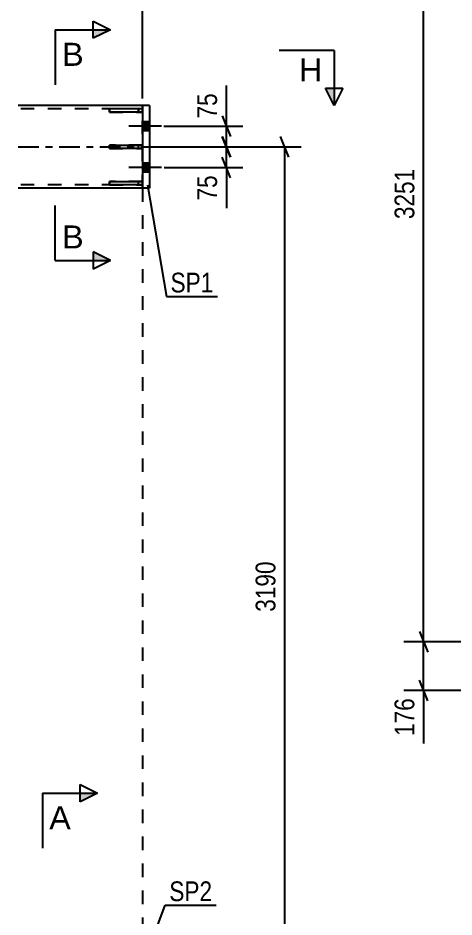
# Model space of a CAD drawing. Header units: millimetres. Extents: x -81 to 760, y -449 to 145.
# Drawn here: x 578.2 to 641.4, y -111.8 to 18.7 of the extents above; entities that cross this region are included whole.
import ezdxf

# ---------------------------------------------------------------- set-up
doc = ezdxf.new("R2010")
doc.units = ezdxf.units.MM
doc.linetypes.add('DXK_LINE_DOT2', pattern=[3.9198, 1.9599, -1.9599])
doc.linetypes.add('DXK_LINE_DOT3', pattern=[5.9187, 2.979, -0.9799, 0.9799, -0.9799])
doc.styles.add('Arial', font='ARIAL.TTF', dxfattribs={"height": 0.2})
doc.styles.add('Arial Narrow', font='ARIALN.TTF', dxfattribs={"height": 0.2})

# ---------------------------------------------------------------- blocks, each defined once
blk = doc.blocks.new('Part-389626899-6643 - 6530')
at = {"color": 2, "linetype": 'Continuous'}
for p, q in [((597.27, 6), (596.27, 6)), ((596.27, 6), (596.27, -6)), ((597.27, 6), (597.27, -6)), ((597.27, -6), (596.27, -6))]:
    blk.add_line(p, q, dxfattribs=at)
blk = doc.blocks.new('Part-389626899-6688 - 6530')
at = {"color": 2, "linetype": 'Continuous'}
for p, q in [((591.47, 0.24), (596.27, 0.24)), ((591.47, -0.24), (591.47, 0.24)), ((596.27, 0.24), (596.27, -0.24)), ((596.27, -0.24), (591.47, -0.24))]:
    blk.add_line(p, q, dxfattribs=at)
at = {"color": 7, "linetype": 'DXK_LINE_DOT2'}
blk.add_line((595.67, -0.24), (595.67, 0.24), dxfattribs=at)
blk = doc.blocks.new('Part-389626899-6689 - 6530')
at = {"color": 2, "linetype": 'Continuous'}
for p, q in [((596.27, 5.5), (591.47, 5.5)), ((591.47, 5.02), (591.47, 5.5)), ((596.27, 5.5), (596.27, 5.02)), ((596.27, 5.02), (591.47, 5.02))]:
    blk.add_line(p, q, dxfattribs=at)
at = {"color": 7, "linetype": 'DXK_LINE_DOT2'}
blk.add_line((595.67, 5.02), (595.67, 5.5), dxfattribs=at)
blk = doc.blocks.new('Part-389626899-6690 - 6530')
at = {"color": 2, "linetype": 'Continuous'}
for p, q in [((591.47, -5.02), (596.27, -5.02)), ((591.47, -5.5), (591.47, -5.02)), ((596.27, -5.02), (596.27, -5.5)), ((596.27, -5.5), (591.47, -5.5))]:
    blk.add_line(p, q, dxfattribs=at)
at = {"color": 7, "linetype": 'DXK_LINE_DOT2'}
blk.add_line((595.67, -5.5), (595.67, -5.02), dxfattribs=at)
blk = doc.blocks.new('Part-389626899-6691 - 6530')
at = {"color": 7, "linetype": 'DXK_LINE_DOT2'}
for p, q in [((596.27, 0.24), (591.47, 0.24)), ((591.47, 0.24), (591.47, -0.24)), ((595.67, -0.24), (595.67, 0.24)), ((596.27, -0.24), (596.27, 0.24)), ((591.47, -0.24), (596.27, -0.24))]:
    blk.add_line(p, q, dxfattribs=at)
blk = doc.blocks.new('Part-389626899-6692 - 6530')
at = {"color": 7, "linetype": 'DXK_LINE_DOT2'}
for p, q in [((596.27, 5.5), (591.47, 5.5)), ((591.47, 5.5), (591.47, 5.02)), ((595.67, 5.5), (595.67, 5.02)), ((596.27, 5.02), (596.27, 5.5)), ((591.47, 5.02), (596.27, 5.02))]:
    blk.add_line(p, q, dxfattribs=at)
blk = doc.blocks.new('Part-389626899-6693 - 6530')
at = {"color": 7, "linetype": 'DXK_LINE_DOT2'}
for p, q in [((596.27, -5.02), (591.47, -5.02)), ((591.47, -5.02), (591.47, -5.5)), ((595.67, -5.5), (595.67, -5.02)), ((596.27, -5.5), (596.27, -5.02)), ((591.47, -5.5), (596.27, -5.5))]:
    blk.add_line(p, q, dxfattribs=at)
blk = doc.blocks.new('Part-389626899-6712 - 6530')
at = {"color": 2, "linetype": 'Continuous'}
for p, q in [((596.27, 6), (578.27, 6)), ((596.27, -6), (578.27, -6))]:
    blk.add_line(p, q, dxfattribs=at)
at = {"color": 7, "linetype": 'DXK_LINE_DOT2'}
for p, q in [((596.27, 5.52), (578.27, 5.52)), ((596.27, -6), (596.27, 6)), ((596.27, -5.52), (578.27, -5.52))]:
    blk.add_line(p, q, dxfattribs=at)
at = {"color": 7, "linetype": 'DXK_LINE_DOT3'}
blk.add_line((578.27, 0), (598.27, 0), dxfattribs=at)
blk = doc.blocks.new('Bolt-389626899-6810 - 6530')
at = {"linetype": 'Continuous'}
for points in [[(596.27, 3.66), (596.27, 2.34), (597.27, 2.34), (597.27, 3.66)], [(596.27, 3.66), (596.27, 2.34), (597.27, 2.34), (597.27, 3.66)], [(596.27, -2.34), (596.27, -3.66), (597.27, -3.66), (597.27, -2.34)], [(596.27, -2.34), (596.27, -3.66), (597.27, -3.66), (597.27, -2.34)]]:
    blk.add_hatch(color=1, dxfattribs=at).paths.add_polyline_path(points)
at = {"color": 1, "linetype": 'Continuous'}
for p, q in [((599.03, 3), (594.27, 3)), ((599.03, 3), (594.27, 3)), ((597.27, 3.66), (596.27, 3.66)), ((597.27, 3.66), (596.27, 3.66)), ((597.27, 2.34), (596.27, 2.34)), ((597.27, 2.34), (596.27, 2.34)), ((597.27, -2.34), (596.27, -2.34)), ((597.27, -2.34), (596.27, -2.34)), ((599.03, -3), (594.27, -3)), ((599.03, -3), (594.27, -3)), ((597.27, -3.66), (596.27, -3.66)), ((597.27, -3.66), (596.27, -3.66))]:
    blk.add_line(p, q, dxfattribs=at)
blk = doc.blocks.new('Line-389626899-7860 - 6530')
at = {"color": 1, "linetype": 'DXK_LINE_DOT2'}
blk.add_line((596.27, -6), (596.27, -116.8), dxfattribs=at)
blk = doc.blocks.new('StraightDimension-389626899-69104 - 6530')
at = {"color": 7, "linetype": 'Continuous'}
for p, q in [((608.43, 3), (608.43, 8.91)), ((608.43, 3), (608.43, 8.91)), ((607.83, 4.5), (609.03, 1.5)), ((599.39, 3), (610.83, 3)), ((608.43, 0), (608.43, 3)), ((609.03, -1.5), (607.83, 1.5)), ((597.27, 0), (610.83, 0))]:
    blk.add_line(p, q, dxfattribs=at)
at = {"color": 0}
blk.add_wipeout([(607.68, 8.38), (603.48, 8.38), (603.48, 3.52), (607.68, 3.52)], dxfattribs=at)
at = {"color": 3, "style": 'Arial Narrow'}
blk.add_text('75', height=2.863, rotation=90.0002, dxfattribs=at).set_placement((607.08, 4.12))
blk = doc.blocks.new('StraightDimension-389626899-7588 - 6530')
at = {"color": 7, "linetype": 'Continuous'}
for p, q in [((617.49, -1.5), (616.29, 1.5)), ((598.27, 0), (619.29, 0)), ((616.89, -127.6), (616.89, 0))]:
    blk.add_line(p, q, dxfattribs=at)
at = {"color": 0}
blk.add_wipeout([(616.14, -59.54), (611.94, -59.54), (611.94, -68.06), (616.14, -68.06)], dxfattribs=at)
at = {"color": 3, "style": 'Arial Narrow'}
blk.add_text('3190', height=2.863, rotation=90.0002, dxfattribs=at).set_placement((615.54, -67.46))
blk = doc.blocks.new('StraightDimension-389626899-38967 - 6530')
at = {"color": 7, "linetype": 'Continuous'}
for p, q in [((559.69, -5), (559.69, 41.45)), ((596.27, 7), (596.27, 36.95)), ((561.19, 27.11), (558.19, 25.91)), ((559.69, 26.51), (596.27, 26.51)), ((594.77, 25.91), (597.77, 27.11))]:
    blk.add_line(p, q, dxfattribs=at)
at = {"color": 0}
blk.add_wipeout([(582.24, 27.26), (582.24, 31.46), (573.73, 31.46), (573.73, 27.26)], dxfattribs=at)
at = {"color": 3, "style": 'Arial Narrow'}
blk.add_text('2208', height=2.863, dxfattribs=at).set_placement((574.33, 27.86))
at = {"color": 0, "linetype": 'Continuous'}
blk.add_wipeout([(595.67, 37.55), (591.47, 37.55), (591.47, 27.21), (595.67, 27.21)], dxfattribs=at)
at = {"color": 3, "linetype": 'Continuous', "style": 'Arial Narrow'}
blk.add_text('16200', height=2.863, rotation=90.0002, dxfattribs=at).set_placement((595.07, 27.81))
blk = doc.blocks.new('StraightDimension-389626899-69105 - 6530')
at = {"color": 7, "linetype": 'Continuous'}
for p, q in [((607.83, 1.5), (609.03, -1.5)), ((597.27, 0), (610.83, 0)), ((608.43, -3), (608.43, 0)), ((609.03, -4.5), (607.83, -1.5)), ((599.43, -3), (610.83, -3)), ((608.43, -3), (608.43, -8.91)), ((608.43, -3), (608.43, -8.91))]:
    blk.add_line(p, q, dxfattribs=at)
at = {"color": 0}
blk.add_wipeout([(607.68, -3.53), (603.48, -3.53), (603.48, -8.38), (607.68, -8.38)], dxfattribs=at)
at = {"color": 3, "style": 'Arial Narrow'}
blk.add_text('75', height=2.863, rotation=90.0002, dxfattribs=at).set_placement((607.08, -7.78))
blk = doc.blocks.new('StraightDimension-389626899-44864 - 42467')
at = {"color": 7, "linetype": 'Continuous'}
for p, q in [((637.03, -71.84), (637.03, 58.2)), ((636.43, -70.34), (637.63, -73.34)), ((669.85, -71.84), (634.18, -71.84))]:
    blk.add_line(p, q, dxfattribs=at)
at = {"color": 0}
blk.add_wipeout([(636.28, -2.56), (632.08, -2.56), (632.08, -11.08), (636.28, -11.08)], dxfattribs=at)
at = {"color": 3, "style": 'Arial Narrow'}
blk.add_text('3251', height=2.863, rotation=90.0002, dxfattribs=at).set_placement((635.68, -10.48))
blk = doc.blocks.new('StraightDimension-389626899-44865 - 42467')
at = {"color": 7, "linetype": 'Continuous'}
for p, q in [((636.43, -70.34), (637.63, -73.34)), ((669.85, -71.84), (634.18, -71.84)), ((637.03, -78.87), (637.03, -71.84)), ((637.63, -80.37), (636.43, -77.37)), ((660.85, -78.87), (634.18, -78.87)), ((637.03, -78.87), (637.03, -86.6)), ((637.03, -78.87), (637.03, -86.6))]:
    blk.add_line(p, q, dxfattribs=at)
at = {"color": 0}
blk.add_wipeout([(636.28, -79.39), (632.08, -79.39), (632.08, -86.08), (636.28, -86.08)], dxfattribs=at)
at = {"color": 3, "style": 'Arial Narrow'}
blk.add_text('176', height=2.863, rotation=90.0002, dxfattribs=at).set_placement((635.68, -85.48))
blk = doc.blocks.new('Mark-389626899-6634 - 6530')
at = {"color": 0}
blk.add_wipeout([(606.37, -109.45), (606.37, -106.45), (600.16, -106.45), (600.16, -109.45)], dxfattribs=at)
blk.add_wipeout([(606.37, -109.45), (606.37, -106.45), (600.16, -106.45), (600.16, -109.45)], dxfattribs=at)
at = {"color": 30, "linetype": 'Continuous'}
for p, q in [((596.99, -116.93), (599.56, -110.05)), ((599.56, -110.05), (606.97, -110.05))]:
    blk.add_line(p, q, dxfattribs=at)
at = {"color": 3, "style": 'Arial Narrow'}
blk.add_text('SP2', height=2.863, dxfattribs=at).set_placement((600.16, -109.45))
blk = doc.blocks.new('Mark-389626899-6639 - 6530')
at = {"color": 0}
blk.add_wipeout([(606.55, -21.12), (606.55, -18.12), (600.34, -18.12), (600.34, -21.12)], dxfattribs=at)
blk.add_wipeout([(606.55, -21.12), (606.55, -18.12), (600.34, -18.12), (600.34, -21.12)], dxfattribs=at)
at = {"color": 30, "linetype": 'Continuous'}
for p, q in [((597, -5.5), (599.74, -21.72)), ((599.74, -21.72), (607.15, -21.72))]:
    blk.add_line(p, q, dxfattribs=at)
at = {"color": 3, "style": 'Arial Narrow'}
blk.add_text('SP1', height=2.863, dxfattribs=at).set_placement((600.34, -21.12))
blk = doc.blocks.new('SectionMark-389626899-48057 - 6530')
at = {"linetype": 'Continuous'}
blk.add_hatch(color=6, dxfattribs=at).paths.add_polyline_path([(622.82, 8.5), (624.07, 8.5), (624.07, 6)])
at = {"color": 6, "linetype": 'Continuous'}
for p, q in [((624.07, 14), (616.07, 14)), ((624.07, 14), (624.07, 6)), ((622.82, 8.5), (625.32, 8.5)), ((624.07, 6), (622.82, 8.5)), ((625.32, 8.5), (624.07, 6))]:
    blk.add_line(p, q, dxfattribs=at)
at = {"color": 0, "linetype": 'Continuous'}
blk.add_wipeout([(622.32, 9.5), (622.32, 13), (618.95, 13), (618.95, 9.5)], dxfattribs=at)
at = {"color": 3, "linetype": 'Continuous', "style": 'Arial'}
blk.add_text('H', height=3.34, dxfattribs=at).set_placement((618.95, 9.5))
blk = doc.blocks.new('SectionMark-389626899-7856 - 6530')
at = {"linetype": 'Continuous'}
for points in [[(589.13, 15.76), (589.13, 17.01), (591.63, 17.01)], [(589.13, -16.49), (589.13, -15.24), (591.63, -16.49)]]:
    blk.add_hatch(color=6, dxfattribs=at).paths.add_polyline_path(points)
at = {"color": 6, "linetype": 'Continuous'}
for p, q in [((583.63, 17.01), (583.63, 9.01)), ((583.63, 17.01), (591.63, 17.01)), ((589.13, 15.76), (589.13, 18.26)), ((589.13, 18.26), (591.63, 17.01)), ((591.63, 17.01), (589.13, 15.76)), ((583.63, -16.49), (583.63, -8.49)), ((591.63, -16.49), (589.13, -15.24)), ((589.13, -15.24), (589.13, -17.74)), ((583.63, -16.49), (591.63, -16.49)), ((591.63, -16.49), (589.13, -17.74))]:
    blk.add_line(p, q, dxfattribs=at)
at = {"color": 0, "linetype": 'Continuous'}
for points in [[(587.74, 11.76), (587.74, 15.26), (584.63, 15.26), (584.63, 11.76)], [(587.74, -14.74), (587.74, -11.24), (584.63, -11.24), (584.63, -14.74)]]:
    blk.add_wipeout(points, dxfattribs=at)
at = {"color": 3, "linetype": 'Continuous', "style": 'Arial'}
for p in [(584.63, 11.76), (584.63, -14.74)]:
    blk.add_text('B', height=3.34, dxfattribs=at).set_placement(p)
blk = doc.blocks.new('SectionMark-389626899-7858 - 6530')
at = {"linetype": 'Continuous'}
for points in [[(587.26, -95.02), (587.26, -93.77), (589.76, -93.77)], [(587.26, -149.66), (587.26, -148.41), (589.76, -149.66)]]:
    blk.add_hatch(color=6, dxfattribs=at).paths.add_polyline_path(points)
at = {"color": 6, "linetype": 'Continuous'}
for p, q in [((587.26, -95.02), (587.26, -92.52)), ((587.26, -92.52), (589.76, -93.77)), ((581.76, -93.77), (581.76, -101.77)), ((581.76, -93.77), (589.76, -93.77)), ((589.76, -93.77), (587.26, -95.02)), ((581.76, -149.66), (581.76, -141.66)), ((589.76, -149.66), (587.26, -148.41)), ((587.26, -148.41), (587.26, -150.91)), ((581.76, -149.66), (589.76, -149.66)), ((589.76, -149.66), (587.26, -150.91))]:
    blk.add_line(p, q, dxfattribs=at)
at = {"color": 0, "linetype": 'Continuous'}
for points in [[(585.87, -99.02), (585.87, -95.52), (582.76, -95.52), (582.76, -99.02)], [(585.87, -147.91), (585.87, -144.41), (582.76, -144.41), (582.76, -147.91)]]:
    blk.add_wipeout(points, dxfattribs=at)
at = {"color": 3, "linetype": 'Continuous', "style": 'Arial'}
for p in [(582.76, -99.02), (582.76, -147.91)]:
    blk.add_text('A', height=3.34, dxfattribs=at).set_placement(p)

msp = doc.modelspace()

# ---------------------------------------------------------------- block references
for name in ['StraightDimension-389626899-44864 - 42467', 'Part-389626899-6712 - 6530', 'Part-389626899-6689 - 6530', 'Part-389626899-6692 - 6530', 'Part-389626899-6643 - 6530', 'Bolt-389626899-6810 - 6530', 'Part-389626899-6688 - 6530', 'Part-389626899-6691 - 6530', 'Part-389626899-6690 - 6530', 'Part-389626899-6693 - 6530', 'Line-389626899-7860 - 6530', 'SectionMark-389626899-7858 - 6530']:
    msp.add_blockref(name, (0, 0))

# ---------------------------------------------------------------- next in the draw order: block references
for name in ['StraightDimension-389626899-69104 - 6530', 'StraightDimension-389626899-44865 - 42467']:
    msp.add_blockref(name, (0, 0))

# ---------------------------------------------------------------- next in the draw order: block references
msp.add_blockref('StraightDimension-389626899-7588 - 6530', (0, 0))

# ---------------------------------------------------------------- next in the draw order: block references
for name in ['StraightDimension-389626899-38967 - 6530', 'Mark-389626899-6634 - 6530']:
    msp.add_blockref(name, (0, 0))

# ---------------------------------------------------------------- next in the draw order: block references
for name in ['SectionMark-389626899-48057 - 6530', 'StraightDimension-389626899-69105 - 6530']:
    msp.add_blockref(name, (0, 0))

# ---------------------------------------------------------------- next in the draw order: block references
for name in ['SectionMark-389626899-7856 - 6530', 'Mark-389626899-6639 - 6530']:
    msp.add_blockref(name, (0, 0))

doc.saveas('drawing.dxf')
